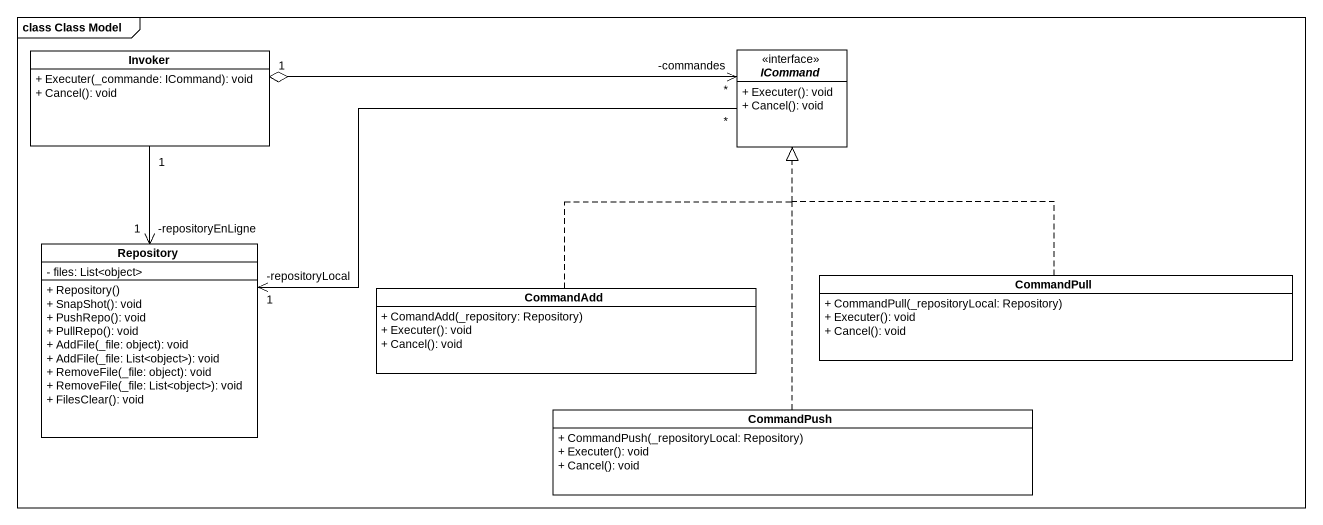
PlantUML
@startuml
mainframe class Class Model
hide circle
hide empty members
skinparam classAttributeIconSize 0
class Invoker {
  + Executer(_commande: ICommand): void
  + Cancel(): void
}
interface ICommand <<interface>> {
  + Executer(): void
  + Cancel(): void
}
class Repository {
  - files: List<object>
  + Repository()
  + SnapShot(): void
  + PushRepo(): void
  + PullRepo(): void
  + AddFile(_file: object): void
  + AddFile(_file: List<object>): void
  + RemoveFile(_file: object): void
  + RemoveFile(_file: List<object>): void
  + FilesClear(): void
}
class CommandAdd {
  + ComandAdd(_repository: Repository)
  + Executer(): void
  + Cancel(): void
}
class CommandPull {
  + CommandPull(_repositoryLocal: Repository)
  + Executer(): void
  + Cancel(): void
}
class CommandPush {
  + CommandPush(_repositoryLocal: Repository)
  + Executer(): void
  + Cancel(): void
}
ICommand "-commandes\n*" <-left-o "1" Invoker
Repository "-repositoryEnLigne\n1" <-up- "1" Invoker
Repository "-repositoryLocal\n1" <-right- "*" ICommand
CommandAdd .up.|> ICommand
CommandPull .up.|> ICommand
CommandPush .up.|> ICommand
@enduml
